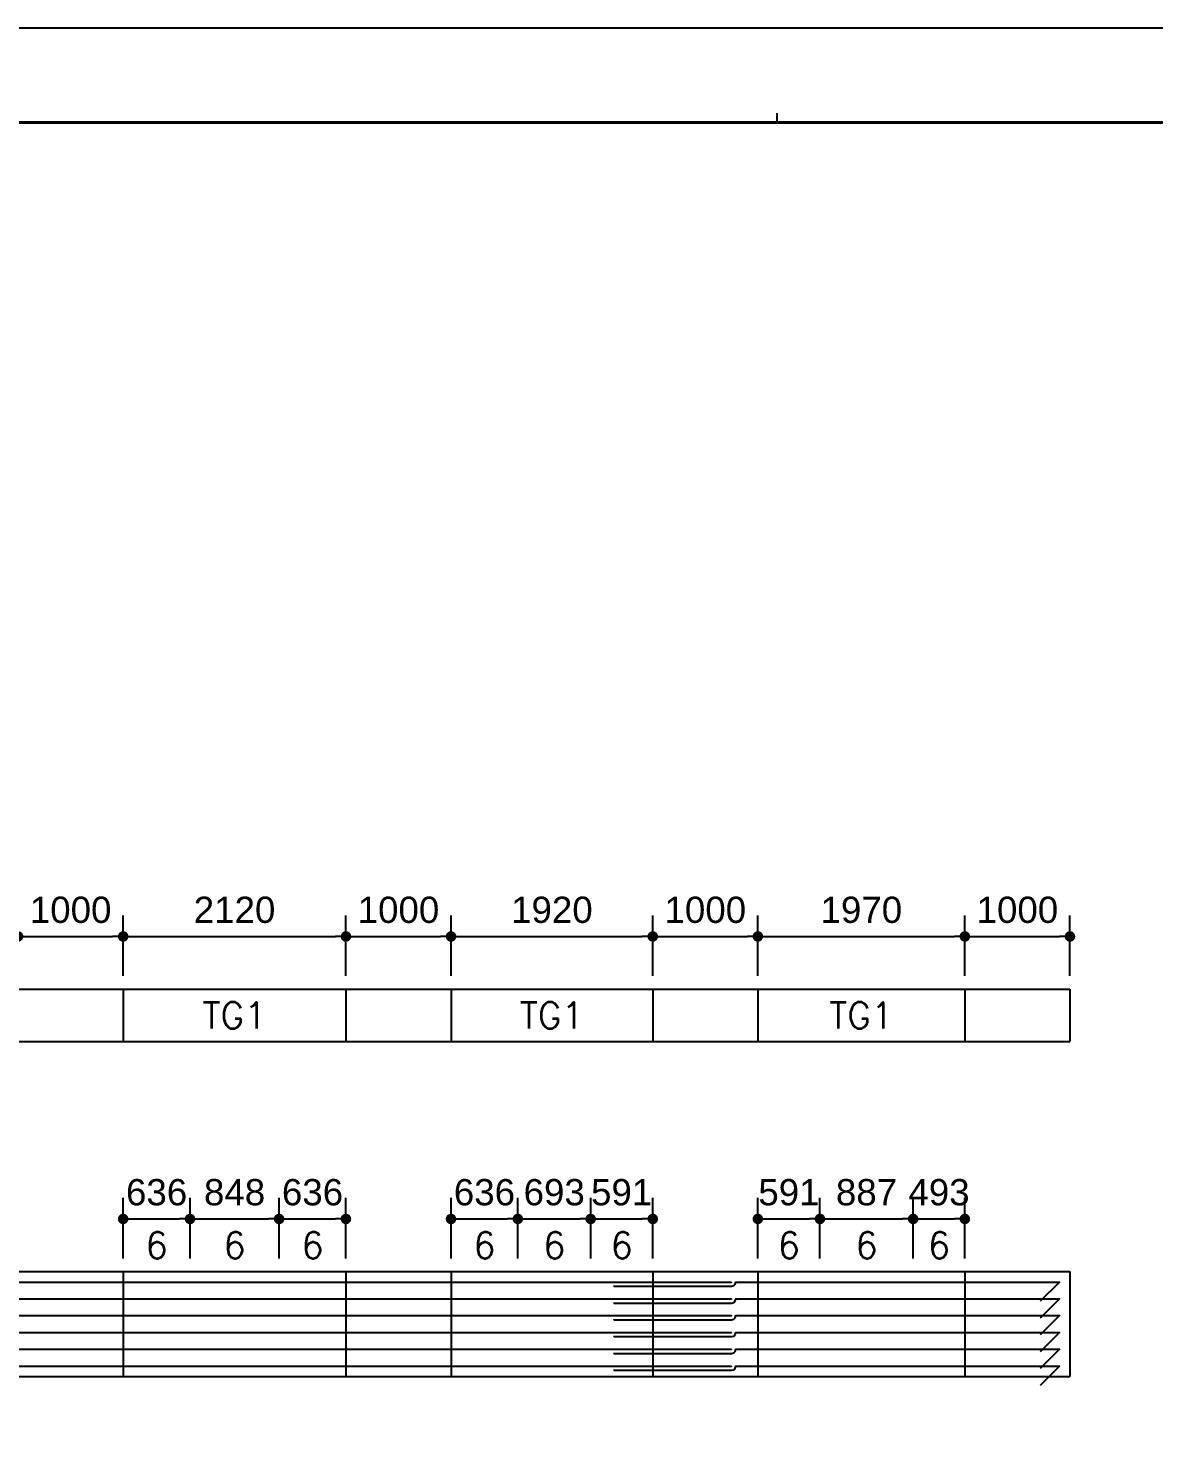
# Model space of a CAD drawing. Header units: millimetres. Extents: x 350420 to 672135, y -312840 to -44390.
# Drawn here: x 522455 to 533169, y -122037 to -108688 of the extents above; entities that cross this region are included whole.
import ezdxf
from ezdxf.enums import TextEntityAlignment as Align

# ---------------------------------------------------------------- set-up
doc = ezdxf.new("R2010")
doc.units = ezdxf.units.MM
doc.header["$LTSCALE"] = 65
doc.layers.get('Defpoints').update_dxf_attribs({"color": 145})
for name, color, linetype in [('00', 7, 'Continuous'), ('XDIM', 7, 'Continuous'), ('XREBAR', 1, 'Continuous'), ('XSTRUCT', 2, 'Continuous')]:
    doc.layers.add(name, color=color, linetype=linetype)
doc.styles.get("Standard").update_dxf_attribs({"font": 'arial.ttf'})
doc.styles.add('XRebar', font='Romans.shx', dxfattribs={"bigfont": 'whgtxt.shx'})
doc.dimstyles.new('XRebarm', dxfattribs={"dimscale": 100, "dimtxt": 2.5, "dimasz": 1, "dimexe": 2, "dimexo": 0, "dimgap": 1.25, "dimtad": 1, "dimdec": 0, "dimzin": 0, "dimdsep": 46, "dimtxsty": 'Standard', "dimblk": 'DOT', "dimcen": 0.09, "dimclrd": 7, "dimclre": 7, "dimclrt": 3, "dimadec": 0, "dimazin": 0, "dimtfac": 1, "dimtdec": 4, "dimtofl": 0, "dimtmove": 0, "dimatfit": 3, "dimfxl": 0, "dimtolj": 1, "dimtzin": 0, "dimarcsym": 0})

# ---------------------------------------------------------------- blocks, each defined once
blk = doc.blocks.new('dhs_sheet2e')
at = {"color": 7}
blk.add_line((55508.9, 57331.7), (55508.9, 57531.5), dxfattribs=at)
blk.add_lwpolyline([(84000, 0), (84000, 59329.4), (0, 59329.4), (0, 0)], close=True, dxfattribs=at)
at = {"color": 30, "const_width": 64.9}
blk.add_lwpolyline([(81003.6, 57331.7), (2996.4, 57331.7), (2996.4, 1997.6), (81003.6, 1997.6)], close=True, dxfattribs=at)
blk = doc.blocks.new('DFHDHBSD')
at = {"color": 255, "xscale": 0.5, "yscale": 0.5, "zscale": 0.5}
blk.add_blockref('dhs_sheet2e', (0, 0), dxfattribs=at)
blk = doc.blocks.new('_Dot')
at = {"color": 0, "linetype": 'ByBlock', "lineweight": -2}
blk.add_line((-0.5, 0), (-1, 0), dxfattribs=at)
at = {"color": 0, "linetype": 'ByBlock', "const_width": 0.5}
blk.add_lwpolyline([(-0.25, 0, 1), (0.25, 0, 1)], format="xyb", close=True, dxfattribs=at)
blk = doc.blocks.new('*D1322')
at = {"layer": 'Defpoints', "color": 0, "linetype": 'Continuous', "ltscale": 7.6496e-308, "transparency": 16777216}
for p in [(523360, -117332), (522360, -117708), (523360, -117708)]:
    blk.add_point(p, dxfattribs=at)
at = {"layer": 'XDIM', "color": 7, "linetype": 'Continuous', "lineweight": -2, "ltscale": 7.6496e-308, "transparency": 16777216}
for p, q in [((522360, -117708), (522360, -117132)), ((523360, -117708), (523360, -117132)), ((522460, -117332), (523260, -117332))]:
    blk.add_line(p, q, dxfattribs=at)
at = {"layer": 'XDIM', "color": 7, "linetype": 'Continuous', "lineweight": -2, "ltscale": 7.6496e-308, "transparency": 16777216, "xscale": 100, "yscale": 100, "zscale": 100, "rotation": 180}
blk.add_blockref('_Dot', (522360, -117332), dxfattribs=at)
at = {"layer": 'XDIM', "color": 7, "linetype": 'Continuous', "lineweight": -2, "ltscale": 7.6496e-308, "transparency": 16777216, "xscale": 100, "yscale": 100, "zscale": 100}
blk.add_blockref('_Dot', (523360, -117332), dxfattribs=at)
at = {"layer": 'XDIM', "color": 3, "linetype": 'Continuous', "ltscale": 7.6496e-308, "transparency": 16777216, "insert": (522860, -117080), "char_height": 250, "attachment_point": 5}
blk.add_mtext('\\A1;1000', dxfattribs=at)
blk = doc.blocks.new('*D1323')
at = {"layer": 'Defpoints', "color": 0, "linetype": 'Continuous', "ltscale": 7.6496e-308, "transparency": 16777216}
for p in [(525480, -117332), (523360, -117708), (525480, -117708)]:
    blk.add_point(p, dxfattribs=at)
at = {"layer": 'XDIM', "color": 7, "linetype": 'Continuous', "lineweight": -2, "ltscale": 7.6496e-308, "transparency": 16777216}
for p, q in [((523360, -117708), (523360, -117132)), ((525480, -117708), (525480, -117132)), ((523460, -117332), (525380, -117332))]:
    blk.add_line(p, q, dxfattribs=at)
at = {"layer": 'XDIM', "color": 7, "linetype": 'Continuous', "lineweight": -2, "ltscale": 7.6496e-308, "transparency": 16777216, "xscale": 100, "yscale": 100, "zscale": 100, "rotation": 180}
blk.add_blockref('_Dot', (523360, -117332), dxfattribs=at)
at = {"layer": 'XDIM', "color": 7, "linetype": 'Continuous', "lineweight": -2, "ltscale": 7.6496e-308, "transparency": 16777216, "xscale": 100, "yscale": 100, "zscale": 100}
blk.add_blockref('_Dot', (525480, -117332), dxfattribs=at)
at = {"layer": 'XDIM', "color": 3, "linetype": 'Continuous', "ltscale": 7.6496e-308, "transparency": 16777216, "insert": (524420, -117080), "char_height": 250, "attachment_point": 5}
blk.add_mtext('\\A1;2120', dxfattribs=at)
blk = doc.blocks.new('*D1324')
at = {"layer": 'Defpoints', "color": 0, "linetype": 'Continuous', "ltscale": 7.6496e-308, "transparency": 16777216}
for p in [(526480, -117332), (525480, -117708), (526480, -117708)]:
    blk.add_point(p, dxfattribs=at)
at = {"layer": 'XDIM', "color": 7, "linetype": 'Continuous', "lineweight": -2, "ltscale": 7.6496e-308, "transparency": 16777216}
for p, q in [((525480, -117708), (525480, -117132)), ((526480, -117708), (526480, -117132)), ((525580, -117332), (526380, -117332))]:
    blk.add_line(p, q, dxfattribs=at)
at = {"layer": 'XDIM', "color": 7, "linetype": 'Continuous', "lineweight": -2, "ltscale": 7.6496e-308, "transparency": 16777216, "xscale": 100, "yscale": 100, "zscale": 100, "rotation": 180}
blk.add_blockref('_Dot', (525480, -117332), dxfattribs=at)
at = {"layer": 'XDIM', "color": 7, "linetype": 'Continuous', "lineweight": -2, "ltscale": 7.6496e-308, "transparency": 16777216, "xscale": 100, "yscale": 100, "zscale": 100}
blk.add_blockref('_Dot', (526480, -117332), dxfattribs=at)
at = {"layer": 'XDIM', "color": 3, "linetype": 'Continuous', "ltscale": 7.6496e-308, "transparency": 16777216, "insert": (525980, -117080), "char_height": 250, "attachment_point": 5}
blk.add_mtext('\\A1;1000', dxfattribs=at)
blk = doc.blocks.new('*D1325')
at = {"layer": 'Defpoints', "color": 0, "linetype": 'Continuous', "ltscale": 7.6496e-308, "transparency": 16777216}
for p in [(528400, -117332), (526480, -117708), (528400, -117708)]:
    blk.add_point(p, dxfattribs=at)
at = {"layer": 'XDIM', "color": 7, "linetype": 'Continuous', "lineweight": -2, "ltscale": 7.6496e-308, "transparency": 16777216}
for p, q in [((526480, -117708), (526480, -117132)), ((528400, -117708), (528400, -117132)), ((526580, -117332), (528300, -117332))]:
    blk.add_line(p, q, dxfattribs=at)
at = {"layer": 'XDIM', "color": 7, "linetype": 'Continuous', "lineweight": -2, "ltscale": 7.6496e-308, "transparency": 16777216, "xscale": 100, "yscale": 100, "zscale": 100, "rotation": 180}
blk.add_blockref('_Dot', (526480, -117332), dxfattribs=at)
at = {"layer": 'XDIM', "color": 7, "linetype": 'Continuous', "lineweight": -2, "ltscale": 7.6496e-308, "transparency": 16777216, "xscale": 100, "yscale": 100, "zscale": 100}
blk.add_blockref('_Dot', (528400, -117332), dxfattribs=at)
at = {"layer": 'XDIM', "color": 3, "linetype": 'Continuous', "ltscale": 7.6496e-308, "transparency": 16777216, "insert": (527440, -117080), "char_height": 250, "attachment_point": 5}
blk.add_mtext('\\A1;1920', dxfattribs=at)
blk = doc.blocks.new('*D1326')
at = {"layer": 'Defpoints', "color": 0, "linetype": 'Continuous', "ltscale": 7.6496e-308, "transparency": 16777216}
for p in [(529400, -117332), (528400, -117708), (529400, -117708)]:
    blk.add_point(p, dxfattribs=at)
at = {"layer": 'XDIM', "color": 7, "linetype": 'Continuous', "lineweight": -2, "ltscale": 7.6496e-308, "transparency": 16777216}
for p, q in [((528400, -117708), (528400, -117132)), ((529400, -117708), (529400, -117132)), ((528500, -117332), (529300, -117332))]:
    blk.add_line(p, q, dxfattribs=at)
at = {"layer": 'XDIM', "color": 7, "linetype": 'Continuous', "lineweight": -2, "ltscale": 7.6496e-308, "transparency": 16777216, "xscale": 100, "yscale": 100, "zscale": 100, "rotation": 180}
blk.add_blockref('_Dot', (528400, -117332), dxfattribs=at)
at = {"layer": 'XDIM', "color": 7, "linetype": 'Continuous', "lineweight": -2, "ltscale": 7.6496e-308, "transparency": 16777216, "xscale": 100, "yscale": 100, "zscale": 100}
blk.add_blockref('_Dot', (529400, -117332), dxfattribs=at)
at = {"layer": 'XDIM', "color": 3, "linetype": 'Continuous', "ltscale": 7.6496e-308, "transparency": 16777216, "insert": (528900, -117080), "char_height": 250, "attachment_point": 5}
blk.add_mtext('\\A1;1000', dxfattribs=at)
blk = doc.blocks.new('*D1327')
at = {"layer": 'Defpoints', "color": 0, "linetype": 'Continuous', "ltscale": 7.6496e-308, "transparency": 16777216}
for p in [(531370, -117332), (529400, -117708), (531370, -117708)]:
    blk.add_point(p, dxfattribs=at)
at = {"layer": 'XDIM', "color": 7, "linetype": 'Continuous', "lineweight": -2, "ltscale": 7.6496e-308, "transparency": 16777216}
for p, q in [((529400, -117708), (529400, -117132)), ((531370, -117708), (531370, -117132)), ((529500, -117332), (531270, -117332))]:
    blk.add_line(p, q, dxfattribs=at)
at = {"layer": 'XDIM', "color": 7, "linetype": 'Continuous', "lineweight": -2, "ltscale": 7.6496e-308, "transparency": 16777216, "xscale": 100, "yscale": 100, "zscale": 100, "rotation": 180}
blk.add_blockref('_Dot', (529400, -117332), dxfattribs=at)
at = {"layer": 'XDIM', "color": 7, "linetype": 'Continuous', "lineweight": -2, "ltscale": 7.6496e-308, "transparency": 16777216, "xscale": 100, "yscale": 100, "zscale": 100}
blk.add_blockref('_Dot', (531370, -117332), dxfattribs=at)
at = {"layer": 'XDIM', "color": 3, "linetype": 'Continuous', "ltscale": 7.6496e-308, "transparency": 16777216, "insert": (530385, -117080), "char_height": 250, "attachment_point": 5}
blk.add_mtext('\\A1;1970', dxfattribs=at)
blk = doc.blocks.new('*D1328')
at = {"layer": 'Defpoints', "color": 0, "linetype": 'Continuous', "ltscale": 7.6496e-308, "transparency": 16777216}
for p in [(532370, -117332), (531370, -117708), (532370, -117708)]:
    blk.add_point(p, dxfattribs=at)
at = {"layer": 'XDIM', "color": 7, "linetype": 'Continuous', "lineweight": -2, "ltscale": 7.6496e-308, "transparency": 16777216}
for p, q in [((531370, -117708), (531370, -117132)), ((532370, -117708), (532370, -117132)), ((531470, -117332), (532270, -117332))]:
    blk.add_line(p, q, dxfattribs=at)
at = {"layer": 'XDIM', "color": 7, "linetype": 'Continuous', "lineweight": -2, "ltscale": 7.6496e-308, "transparency": 16777216, "xscale": 100, "yscale": 100, "zscale": 100, "rotation": 180}
blk.add_blockref('_Dot', (531370, -117332), dxfattribs=at)
at = {"layer": 'XDIM', "color": 7, "linetype": 'Continuous', "lineweight": -2, "ltscale": 7.6496e-308, "transparency": 16777216, "xscale": 100, "yscale": 100, "zscale": 100}
blk.add_blockref('_Dot', (532370, -117332), dxfattribs=at)
at = {"layer": 'XDIM', "color": 3, "linetype": 'Continuous', "ltscale": 7.6496e-308, "transparency": 16777216, "insert": (531870, -117080), "char_height": 250, "attachment_point": 5}
blk.add_mtext('\\A1;1000', dxfattribs=at)
blk = doc.blocks.new('*D1341')
at = {"layer": 'Defpoints', "color": 0, "linetype": 'Continuous', "ltscale": 7.6496e-308, "transparency": 16777216}
for p in [(523996, -120020), (523360, -120395), (523996, -120395)]:
    blk.add_point(p, dxfattribs=at)
at = {"layer": 'XDIM', "color": 7, "linetype": 'Continuous', "lineweight": -2, "ltscale": 7.6496e-308, "transparency": 16777216}
for p, q in [((523360, -120395), (523360, -119820)), ((523996, -120395), (523996, -119820)), ((523460, -120020), (523896, -120020))]:
    blk.add_line(p, q, dxfattribs=at)
at = {"layer": 'XDIM', "color": 7, "linetype": 'Continuous', "lineweight": -2, "ltscale": 7.6496e-308, "transparency": 16777216, "xscale": 100, "yscale": 100, "zscale": 100, "rotation": 180}
blk.add_blockref('_Dot', (523360, -120020), dxfattribs=at)
at = {"layer": 'XDIM', "color": 7, "linetype": 'Continuous', "lineweight": -2, "ltscale": 7.6496e-308, "transparency": 16777216, "xscale": 100, "yscale": 100, "zscale": 100}
blk.add_blockref('_Dot', (523996, -120020), dxfattribs=at)
at = {"layer": 'XDIM', "color": 3, "linetype": 'Continuous', "ltscale": 7.6496e-308, "transparency": 16777216, "insert": (523678, -119767), "char_height": 250, "attachment_point": 5}
blk.add_mtext('\\A1;636', dxfattribs=at)
blk = doc.blocks.new('*D1342')
at = {"layer": 'Defpoints', "color": 0, "linetype": 'Continuous', "ltscale": 7.6496e-308, "transparency": 16777216}
for p in [(524844, -120020), (523996, -120395), (524844, -120395)]:
    blk.add_point(p, dxfattribs=at)
at = {"layer": 'XDIM', "color": 7, "linetype": 'Continuous', "lineweight": -2, "ltscale": 7.6496e-308, "transparency": 16777216}
for p, q in [((523996, -120395), (523996, -119820)), ((524844, -120395), (524844, -119820)), ((524096, -120020), (524744, -120020))]:
    blk.add_line(p, q, dxfattribs=at)
at = {"layer": 'XDIM', "color": 7, "linetype": 'Continuous', "lineweight": -2, "ltscale": 7.6496e-308, "transparency": 16777216, "xscale": 100, "yscale": 100, "zscale": 100, "rotation": 180}
blk.add_blockref('_Dot', (523996, -120020), dxfattribs=at)
at = {"layer": 'XDIM', "color": 7, "linetype": 'Continuous', "lineweight": -2, "ltscale": 7.6496e-308, "transparency": 16777216, "xscale": 100, "yscale": 100, "zscale": 100}
blk.add_blockref('_Dot', (524844, -120020), dxfattribs=at)
at = {"layer": 'XDIM', "color": 3, "linetype": 'Continuous', "ltscale": 7.6496e-308, "transparency": 16777216, "insert": (524420, -119767), "char_height": 250, "attachment_point": 5}
blk.add_mtext('\\A1;848', dxfattribs=at)
blk = doc.blocks.new('*D1343')
at = {"layer": 'Defpoints', "color": 0, "linetype": 'Continuous', "ltscale": 7.6496e-308, "transparency": 16777216}
for p in [(525480, -120020), (524844, -120395), (525480, -120395)]:
    blk.add_point(p, dxfattribs=at)
at = {"layer": 'XDIM', "color": 7, "linetype": 'Continuous', "lineweight": -2, "ltscale": 7.6496e-308, "transparency": 16777216}
for p, q in [((524844, -120395), (524844, -119820)), ((525480, -120395), (525480, -119820)), ((524944, -120020), (525380, -120020))]:
    blk.add_line(p, q, dxfattribs=at)
at = {"layer": 'XDIM', "color": 7, "linetype": 'Continuous', "lineweight": -2, "ltscale": 7.6496e-308, "transparency": 16777216, "xscale": 100, "yscale": 100, "zscale": 100, "rotation": 180}
blk.add_blockref('_Dot', (524844, -120020), dxfattribs=at)
at = {"layer": 'XDIM', "color": 7, "linetype": 'Continuous', "lineweight": -2, "ltscale": 7.6496e-308, "transparency": 16777216, "xscale": 100, "yscale": 100, "zscale": 100}
blk.add_blockref('_Dot', (525480, -120020), dxfattribs=at)
at = {"layer": 'XDIM', "color": 3, "linetype": 'Continuous', "ltscale": 7.6496e-308, "transparency": 16777216, "insert": (525162, -119767), "char_height": 250, "attachment_point": 5}
blk.add_mtext('\\A1;636', dxfattribs=at)
blk = doc.blocks.new('*D1344')
at = {"layer": 'Defpoints', "color": 0, "linetype": 'Continuous', "ltscale": 7.6496e-308, "transparency": 16777216}
for p in [(527116, -120020), (526480, -120395), (527116, -120395)]:
    blk.add_point(p, dxfattribs=at)
at = {"layer": 'XDIM', "color": 7, "linetype": 'Continuous', "lineweight": -2, "ltscale": 7.6496e-308, "transparency": 16777216}
for p, q in [((526480, -120395), (526480, -119820)), ((527116, -120395), (527116, -119820)), ((526580, -120020), (527016, -120020))]:
    blk.add_line(p, q, dxfattribs=at)
at = {"layer": 'XDIM', "color": 7, "linetype": 'Continuous', "lineweight": -2, "ltscale": 7.6496e-308, "transparency": 16777216, "xscale": 100, "yscale": 100, "zscale": 100, "rotation": 180}
blk.add_blockref('_Dot', (526480, -120020), dxfattribs=at)
at = {"layer": 'XDIM', "color": 7, "linetype": 'Continuous', "lineweight": -2, "ltscale": 7.6496e-308, "transparency": 16777216, "xscale": 100, "yscale": 100, "zscale": 100}
blk.add_blockref('_Dot', (527116, -120020), dxfattribs=at)
at = {"layer": 'XDIM', "color": 3, "linetype": 'Continuous', "ltscale": 7.6496e-308, "transparency": 16777216, "insert": (526798, -119767), "char_height": 250, "attachment_point": 5}
blk.add_mtext('\\A1;636', dxfattribs=at)
blk = doc.blocks.new('*D1345')
at = {"layer": 'Defpoints', "color": 0, "linetype": 'Continuous', "ltscale": 7.6496e-308, "transparency": 16777216}
for p in [(527809, -120020), (527116, -120395), (527809, -120395)]:
    blk.add_point(p, dxfattribs=at)
at = {"layer": 'XDIM', "color": 7, "linetype": 'Continuous', "lineweight": -2, "ltscale": 7.6496e-308, "transparency": 16777216}
for p, q in [((527116, -120395), (527116, -119820)), ((527809, -120395), (527809, -119820)), ((527216, -120020), (527709, -120020))]:
    blk.add_line(p, q, dxfattribs=at)
at = {"layer": 'XDIM', "color": 7, "linetype": 'Continuous', "lineweight": -2, "ltscale": 7.6496e-308, "transparency": 16777216, "xscale": 100, "yscale": 100, "zscale": 100, "rotation": 180}
blk.add_blockref('_Dot', (527116, -120020), dxfattribs=at)
at = {"layer": 'XDIM', "color": 7, "linetype": 'Continuous', "lineweight": -2, "ltscale": 7.6496e-308, "transparency": 16777216, "xscale": 100, "yscale": 100, "zscale": 100}
blk.add_blockref('_Dot', (527809, -120020), dxfattribs=at)
at = {"layer": 'XDIM', "color": 3, "linetype": 'Continuous', "ltscale": 7.6496e-308, "transparency": 16777216, "insert": (527462, -119767), "char_height": 250, "attachment_point": 5}
blk.add_mtext('\\A1;693', dxfattribs=at)
blk = doc.blocks.new('*D1346')
at = {"layer": 'Defpoints', "color": 0, "linetype": 'Continuous', "ltscale": 7.6496e-308, "transparency": 16777216}
for p in [(528400, -120020), (527809, -120395), (528400, -120395)]:
    blk.add_point(p, dxfattribs=at)
at = {"layer": 'XDIM', "color": 7, "linetype": 'Continuous', "lineweight": -2, "ltscale": 7.6496e-308, "transparency": 16777216}
for p, q in [((527809, -120395), (527809, -119820)), ((528400, -120395), (528400, -119820)), ((527909, -120020), (528300, -120020))]:
    blk.add_line(p, q, dxfattribs=at)
at = {"layer": 'XDIM', "color": 7, "linetype": 'Continuous', "lineweight": -2, "ltscale": 7.6496e-308, "transparency": 16777216, "xscale": 100, "yscale": 100, "zscale": 100, "rotation": 180}
blk.add_blockref('_Dot', (527809, -120020), dxfattribs=at)
at = {"layer": 'XDIM', "color": 7, "linetype": 'Continuous', "lineweight": -2, "ltscale": 7.6496e-308, "transparency": 16777216, "xscale": 100, "yscale": 100, "zscale": 100}
blk.add_blockref('_Dot', (528400, -120020), dxfattribs=at)
at = {"layer": 'XDIM', "color": 3, "linetype": 'Continuous', "ltscale": 7.6496e-308, "transparency": 16777216, "insert": (528104, -119767), "char_height": 250, "attachment_point": 5}
blk.add_mtext('\\A1;591', dxfattribs=at)
blk = doc.blocks.new('*D1347')
at = {"layer": 'Defpoints', "color": 0, "linetype": 'Continuous', "ltscale": 7.6496e-308, "transparency": 16777216}
for p in [(529991, -120020), (529400, -120395), (529991, -120395)]:
    blk.add_point(p, dxfattribs=at)
at = {"layer": 'XDIM', "color": 7, "linetype": 'Continuous', "lineweight": -2, "ltscale": 7.6496e-308, "transparency": 16777216}
for p, q in [((529400, -120395), (529400, -119820)), ((529991, -120395), (529991, -119820)), ((529500, -120020), (529891, -120020))]:
    blk.add_line(p, q, dxfattribs=at)
at = {"layer": 'XDIM', "color": 7, "linetype": 'Continuous', "lineweight": -2, "ltscale": 7.6496e-308, "transparency": 16777216, "xscale": 100, "yscale": 100, "zscale": 100, "rotation": 180}
blk.add_blockref('_Dot', (529400, -120020), dxfattribs=at)
at = {"layer": 'XDIM', "color": 7, "linetype": 'Continuous', "lineweight": -2, "ltscale": 7.6496e-308, "transparency": 16777216, "xscale": 100, "yscale": 100, "zscale": 100}
blk.add_blockref('_Dot', (529991, -120020), dxfattribs=at)
at = {"layer": 'XDIM', "color": 3, "linetype": 'Continuous', "ltscale": 7.6496e-308, "transparency": 16777216, "insert": (529696, -119767), "char_height": 250, "attachment_point": 5}
blk.add_mtext('\\A1;591', dxfattribs=at)
blk = doc.blocks.new('*D1348')
at = {"layer": 'Defpoints', "color": 0, "linetype": 'Continuous', "ltscale": 7.6496e-308, "transparency": 16777216}
for p in [(530878, -120020), (529991, -120395), (530878, -120395)]:
    blk.add_point(p, dxfattribs=at)
at = {"layer": 'XDIM', "color": 7, "linetype": 'Continuous', "lineweight": -2, "ltscale": 7.6496e-308, "transparency": 16777216}
for p, q in [((529991, -120395), (529991, -119820)), ((530878, -120395), (530878, -119820)), ((530091, -120020), (530778, -120020))]:
    blk.add_line(p, q, dxfattribs=at)
at = {"layer": 'XDIM', "color": 7, "linetype": 'Continuous', "lineweight": -2, "ltscale": 7.6496e-308, "transparency": 16777216, "xscale": 100, "yscale": 100, "zscale": 100, "rotation": 180}
blk.add_blockref('_Dot', (529991, -120020), dxfattribs=at)
at = {"layer": 'XDIM', "color": 7, "linetype": 'Continuous', "lineweight": -2, "ltscale": 7.6496e-308, "transparency": 16777216, "xscale": 100, "yscale": 100, "zscale": 100}
blk.add_blockref('_Dot', (530878, -120020), dxfattribs=at)
at = {"layer": 'XDIM', "color": 3, "linetype": 'Continuous', "ltscale": 7.6496e-308, "transparency": 16777216, "insert": (530434, -119767), "char_height": 250, "attachment_point": 5}
blk.add_mtext('\\A1;887', dxfattribs=at)
blk = doc.blocks.new('*D1349')
at = {"layer": 'Defpoints', "color": 0, "linetype": 'Continuous', "ltscale": 7.6496e-308, "transparency": 16777216}
for p in [(531370, -120020), (530878, -120395), (531370, -120395)]:
    blk.add_point(p, dxfattribs=at)
at = {"layer": 'XDIM', "color": 7, "linetype": 'Continuous', "lineweight": -2, "ltscale": 7.6496e-308, "transparency": 16777216}
for p, q in [((530878, -120395), (530878, -119820)), ((531370, -120395), (531370, -119820)), ((530978, -120020), (531270, -120020))]:
    blk.add_line(p, q, dxfattribs=at)
at = {"layer": 'XDIM', "color": 7, "linetype": 'Continuous', "lineweight": -2, "ltscale": 7.6496e-308, "transparency": 16777216, "xscale": 100, "yscale": 100, "zscale": 100, "rotation": 180}
blk.add_blockref('_Dot', (530878, -120020), dxfattribs=at)
at = {"layer": 'XDIM', "color": 7, "linetype": 'Continuous', "lineweight": -2, "ltscale": 7.6496e-308, "transparency": 16777216, "xscale": 100, "yscale": 100, "zscale": 100}
blk.add_blockref('_Dot', (531370, -120020), dxfattribs=at)
at = {"layer": 'XDIM', "color": 3, "linetype": 'Continuous', "ltscale": 7.6496e-308, "transparency": 16777216, "insert": (531124, -119767), "char_height": 250, "attachment_point": 5}
blk.add_mtext('\\A1;493', dxfattribs=at)

msp = doc.modelspace()

# ---------------------------------------------------------------- linework, layer by layer
at = {"layer": 'XREBAR', "color": 1, "linetype": 'Continuous', "ltscale": 7.6496e-308}
for points in [[(519150, -120660), (519150, -120660), (520260, -120660), (520280, -120654.6), (520294.6, -120640), (520300, -120620), (529150, -120620), (529150, -120620)], [(528030, -120660), (528030, -120660), (529150, -120660), (529170, -120654.6), (529184.6, -120640), (529190, -120620), (532270, -120620), (532086.2, -120803.8)], [(519150, -120820), (519150, -120820), (520260, -120820), (520280, -120814.6), (520294.6, -120800), (520300, -120780), (529150, -120780), (529150, -120780)], [(528030, -120820), (528030, -120820), (529150, -120820), (529170, -120814.6), (529184.6, -120800), (529190, -120780), (532270, -120780), (532086.2, -120963.8)], [(519150, -120980), (519150, -120980), (520260, -120980), (520280, -120974.6), (520294.6, -120960), (520300, -120940), (529150, -120940), (529150, -120940)], [(528030, -120980), (528030, -120980), (529150, -120980), (529170, -120974.6), (529184.6, -120960), (529190, -120940), (532270, -120940), (532086.2, -121123.8)], [(519150, -121140), (519150, -121140), (520260, -121140), (520280, -121134.6), (520294.6, -121120), (520300, -121100), (529150, -121100), (529150, -121100)], [(528030, -121140), (528030, -121140), (529150, -121140), (529170, -121134.6), (529184.6, -121120), (529190, -121100), (532270, -121100), (532086.2, -121283.8)], [(519150, -121300), (519150, -121300), (520260, -121300), (520280, -121294.6), (520294.6, -121280), (520300, -121260), (529150, -121260), (529150, -121260)], [(528030, -121300), (528030, -121300), (529150, -121300), (529170, -121294.6), (529184.6, -121280), (529190, -121260), (532270, -121260), (532086.2, -121443.8)], [(519150, -121460), (519150, -121460), (520260, -121460), (520280, -121454.6), (520294.6, -121440), (520300, -121420), (529150, -121420), (529150, -121420)], [(528030, -121460), (528030, -121460), (529150, -121460), (529170, -121454.6), (529184.6, -121440), (529190, -121420), (532270, -121420), (532086.2, -121603.8)]]:
    msp.add_lwpolyline(points, dxfattribs=at)
at = {"layer": 'XSTRUCT', "color": 2, "linetype": 'Continuous', "ltscale": 7.6496e-308}
for p, q in [((522360, -117832.5), (523360, -117832.5)), ((525480, -117832.5), (526480, -117832.5)), ((528400, -117832.5), (529400, -117832.5)), ((531370, -117832.5), (532370, -117832.5)), ((522360, -118332.5), (523360, -118332.5)), ((525480, -118332.5), (526480, -118332.5)), ((528400, -118332.5), (529400, -118332.5)), ((531370, -118332.5), (532370, -118332.5)), ((522360, -120520), (523360, -120520)), ((523360, -120520), (525480, -120520)), ((525480, -120520), (526480, -120520)), ((526480, -120520), (528400, -120520)), ((528400, -120520), (529400, -120520)), ((529400, -120520), (531370, -120520)), ((531370, -120520), (532370, -120520)), ((522360, -121520), (523360, -121520)), ((523360, -121520), (525480, -121520)), ((525480, -121520), (526480, -121520)), ((526480, -121520), (528400, -121520)), ((528400, -121520), (529400, -121520)), ((529400, -121520), (531370, -121520)), ((531370, -121520), (532370, -121520))]:
    msp.add_line(p, q, dxfattribs=at)
at = {"layer": 'XSTRUCT', "color": 1, "linetype": 'Continuous', "ltscale": 7.6496e-308}
for p, q in [((523360, -117832.5), (525480, -117832.5)), ((526480, -117832.5), (528400, -117832.5)), ((529400, -117832.5), (531370, -117832.5)), ((523360, -118332.5), (525480, -118332.5)), ((526480, -118332.5), (528400, -118332.5)), ((529400, -118332.5), (531370, -118332.5))]:
    msp.add_line(p, q, dxfattribs=at)
at = {"layer": 'XSTRUCT', "color": 253, "linetype": 'Continuous', "ltscale": 7.6496e-308}
for p, q in [((523360, -117832.5), (523360, -118332.5)), ((525480, -117832.5), (525480, -118332.5)), ((526480, -117832.5), (526480, -118332.5)), ((528400, -117832.5), (528400, -118332.5)), ((529400, -117832.5), (529400, -118332.5)), ((531370, -117832.5), (531370, -118332.5)), ((523360, -120520), (523360, -121520)), ((525480, -120520), (525480, -121520)), ((526480, -120520), (526480, -121520)), ((528400, -120520), (528400, -121520)), ((529400, -120520), (529400, -121520)), ((531370, -120520), (531370, -121520))]:
    msp.add_line(p, q, dxfattribs=at)
at = {"layer": 'XSTRUCT', "color": 7, "linetype": 'Continuous', "ltscale": 7.6496e-308}
for p, q in [((532370, -117832.5), (532370, -118332.5)), ((532370, -120520), (532370, -121520))]:
    msp.add_line(p, q, dxfattribs=at)

# ---------------------------------------------------------------- block references
at = {"layer": '00', "xscale": 0.8999999981431359, "yscale": 0.8999999981431359, "zscale": 0.8999999981431359}
msp.add_blockref('DFHDHBSD', (504604.9, -135386.2), dxfattribs=at)

# ---------------------------------------------------------------- texts
at = {"layer": 'XDIM', "color": 7, "linetype": 'Continuous', "ltscale": 7.6496e-308, "style": 'XRebar'}
for p in [(523678, -120145), (524420, -120145), (525162, -120145), (526798, -120145), (527462.5, -120145), (528104.5, -120145), (529695.5, -120145), (530434.2, -120145), (531123.8, -120145)]:
    msp.add_text('6', height=250, dxfattribs=at).set_placement(p, align=Align.TOP_CENTER)
at = {"layer": 'XSTRUCT', "color": 2, "linetype": 'Continuous', "ltscale": 7.6496e-308, "style": 'XRebar'}
for p in [(524420, -118082.5), (527440, -118082.5), (530385, -118082.5)]:
    msp.add_text('TG1', height=250, dxfattribs=at).set_placement(p, align=Align.MIDDLE_CENTER)

# ---------------------------------------------------------------- dimensions: what is measured, and where the dimension line sits
at = {"layer": 'XDIM', "color": 7, "linetype": 'Continuous', "ltscale": 7.6496e-308}
for base, p1, p2, picture, middle in [((523360, -117332.5), (522360, -117707.5), (523360, -117707.5), '*D1322', (522860, -117332.5)), ((525480, -117332.5), (523360, -117707.5), (525480, -117707.5), '*D1323', (524420, -117332.5)), ((526480, -117332.5), (525480, -117707.5), (526480, -117707.5), '*D1324', (525980, -117332.5)), ((528400, -117332.5), (526480, -117707.5), (528400, -117707.5), '*D1325', (527440, -117332.5)), ((529400, -117332.5), (528400, -117707.5), (529400, -117707.5), '*D1326', (528900, -117332.5)), ((531370, -117332.5), (529400, -117707.5), (531370, -117707.5), '*D1327', (530385, -117332.5)), ((532370, -117332.5), (531370, -117707.5), (532370, -117707.5), '*D1328', (531870, -117332.5)), ((523996, -120020), (523360, -120395), (523996, -120395), '*D1341', (523678, -120020)), ((524844, -120020), (523996, -120395), (524844, -120395), '*D1342', (524420, -120020)), ((525480, -120020), (524844, -120395), (525480, -120395), '*D1343', (525162, -120020)), ((527116, -120020), (526480, -120395), (527116, -120395), '*D1344', (526798, -120020)), ((527809, -120020), (527116, -120395), (527809, -120395), '*D1345', (527462.5, -120020)), ((528400, -120020), (527809, -120395), (528400, -120395), '*D1346', (528104.5, -120020)), ((529991, -120020), (529400, -120395), (529991, -120395), '*D1347', (529695.5, -120020)), ((530877.5, -120020), (529991, -120395), (530877.5, -120395), '*D1348', (530434.25, -120020)), ((531370, -120020), (530877.5, -120395), (531370, -120395), '*D1349', (531123.75, -120020))]:
    dim = msp.add_linear_dim(base=base, p1=p1, p2=p2, angle=0, dimstyle='XRebarm', override={"dimscale": 100}, dxfattribs=at)
    dim.commit()
    dim.dimension.update_dxf_attribs({"geometry": picture, "text_midpoint": middle, "dimtype": 161})

doc.saveas('drawing.dxf')
